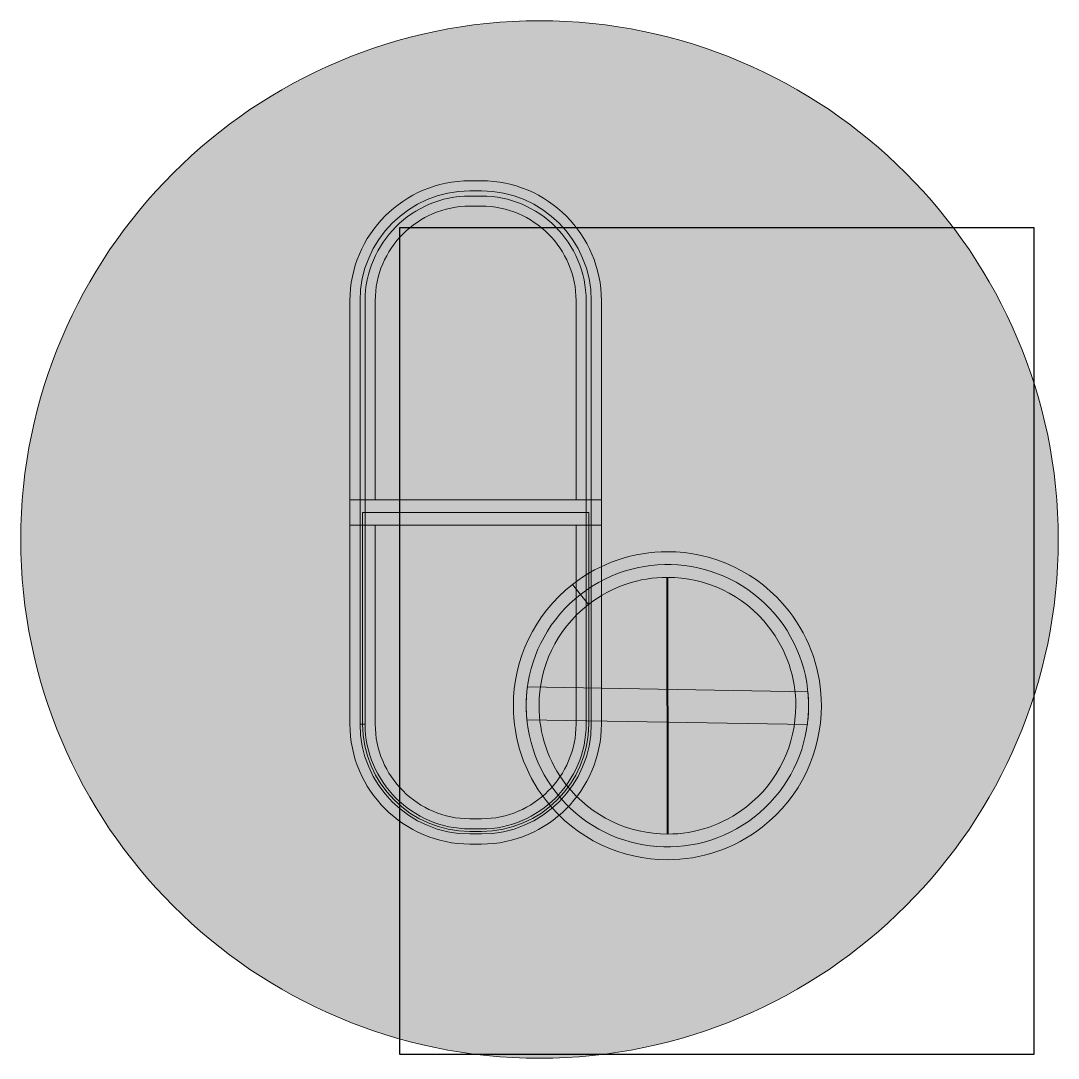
# Model space of a CAD drawing. Header units: inches. Extents: x -507 to 1392, y -754 to 68.
# Drawn here: x 1085.27 to 1112.36, y -187.17 to -160.07 of the extents above; entities that cross this region are included whole.
import ezdxf

# ---------------------------------------------------------------- set-up
doc = ezdxf.new("R2010")
doc.units = ezdxf.units.IN
doc.header["$MEASUREMENT"] = 0
doc.layers.add('back', color=7, linetype='Continuous')
picture_1 = doc.add_image_def('image43.png', size_in_pixel=(69, 90))

# ---------------------------------------------------------------- blocks, each defined once
blk = doc.blocks.new('block 111')
at = {"layer": 'back', "true_color": 0x545554}
h = blk.add_hatch(color=251, dxfattribs=at)
edge = h.paths.add_edge_path()
edge.add_spline(control_points=[(1098.817, -160.072), (1098.817, -160.072), (1098.818, -160.072), (1098.818, -160.072), (1106.268, -160.072), (1112.365, -166.168), (1112.365, -173.619), (1112.365, -173.619), (1112.365, -173.62), (1112.365, -173.62), (1112.365, -181.071), (1106.268, -187.167), (1098.817, -187.167), (1098.817, -187.167), (1098.817, -187.167), (1098.817, -187.167), (1091.366, -187.167), (1085.27, -181.071), (1085.27, -173.62), (1085.27, -173.62), (1085.27, -173.619), (1085.27, -173.619), (1085.27, -166.168), (1091.366, -160.072), (1098.817, -160.072)], knot_values=[0, 0, 0, 0, 1, 1, 1, 2, 2, 2, 3, 3, 3, 4, 4, 4, 5, 5, 5, 6, 6, 6, 7, 7, 7, 8, 8, 8, 8], degree=3, periodic=1)
at = {"layer": 'back', "true_color": 0x000000}
h = blk.add_hatch(color=18, dxfattribs=at)
edge = h.paths.add_edge_path()
edge.add_spline(control_points=[(1094.527, -172.582), (1094.527, -172.582), (1099.773, -172.582), (1099.773, -172.582), (1099.773, -172.582), (1099.773, -167.384), (1099.773, -167.384), (1099.773, -166.704), (1099.495, -166.086), (1099.047, -165.639), (1098.599, -165.191), (1097.981, -164.913), (1097.302, -164.913), (1097.302, -164.913), (1096.998, -164.913), (1096.998, -164.913), (1096.319, -164.913), (1095.702, -165.191), (1095.253, -165.639), (1094.805, -166.086), (1094.527, -166.704), (1094.527, -167.384), (1094.527, -167.384), (1094.527, -172.582), (1094.527, -172.582), (1094.527, -172.582), (1094.527, -172.582), (1094.527, -172.582)], knot_values=[0, 0, 0, 0, 1, 1, 1, 2, 2, 2, 3, 3, 3, 4, 4, 4, 5, 5, 5, 6, 6, 6, 7, 7, 7, 8, 8, 8, 9, 9, 9, 9], degree=3, periodic=1)
edge = h.paths.add_edge_path()
edge.add_spline(control_points=[(1100.104, -173.243), (1100.104, -173.243), (1094.197, -173.243), (1094.197, -173.243), (1094.197, -173.243), (1093.866, -173.243), (1093.866, -173.243), (1093.866, -173.243), (1093.866, -172.913), (1093.866, -172.913), (1093.866, -172.913), (1093.866, -167.384), (1093.866, -167.384), (1093.866, -166.522), (1094.218, -165.739), (1094.786, -165.171), (1095.354, -164.604), (1096.137, -164.252), (1096.998, -164.252), (1096.998, -164.252), (1097.302, -164.252), (1097.302, -164.252), (1098.163, -164.252), (1098.946, -164.604), (1099.514, -165.171), (1100.082, -165.739), (1100.434, -166.522), (1100.434, -167.384), (1100.434, -167.384), (1100.434, -172.913), (1100.434, -172.913), (1100.434, -172.913), (1100.434, -173.243), (1100.434, -173.243), (1100.434, -173.243), (1100.104, -173.243), (1100.104, -173.243)], knot_values=[0, 0, 0, 0, 1, 1, 1, 2, 2, 2, 3, 3, 3, 4, 4, 4, 5, 5, 5, 6, 6, 6, 7, 7, 7, 8, 8, 8, 9, 9, 9, 10, 10, 10, 11, 11, 11, 12, 12, 12, 12], degree=3, periodic=1)
at = {"layer": 'back', "true_color": 0xdd2326}
h = blk.add_hatch(color=242, dxfattribs=at)
edge = h.paths.add_edge_path()
edge.add_spline(control_points=[(1094.197, -178.441), (1094.197, -178.441), (1094.263, -178.441), (1094.263, -178.441), (1094.263, -178.441), (1094.263, -167.384), (1094.263, -167.384), (1094.263, -166.632), (1094.571, -165.948), (1095.067, -165.452), (1095.563, -164.957), (1096.247, -164.649), (1096.998, -164.649), (1096.998, -164.649), (1097.302, -164.649), (1097.302, -164.649), (1098.054, -164.649), (1098.737, -164.956), (1099.233, -165.452), (1099.729, -165.948), (1100.037, -166.632), (1100.037, -167.384), (1100.037, -167.384), (1100.037, -178.441), (1100.037, -178.441), (1100.037, -179.193), (1099.729, -179.877), (1099.233, -180.373), (1098.737, -180.869), (1098.054, -181.177), (1097.302, -181.177), (1097.302, -181.177), (1096.998, -181.176), (1096.998, -181.176), (1096.247, -181.177), (1095.563, -180.869), (1095.067, -180.373), (1094.571, -179.877), (1094.263, -179.193), (1094.263, -178.441), (1094.263, -178.441), (1094.197, -178.441), (1094.197, -178.441), (1094.197, -178.441), (1094.13, -178.441), (1094.13, -178.441), (1094.13, -180.02), (1095.42, -181.31), (1096.998, -181.31), (1096.998, -181.31), (1097.302, -181.31), (1097.302, -181.31), (1098.88, -181.31), (1100.17, -180.02), (1100.17, -178.441), (1100.17, -178.441), (1100.17, -167.384), (1100.17, -167.384), (1100.17, -165.805), (1098.88, -164.516), (1097.302, -164.515), (1097.302, -164.515), (1096.998, -164.515), (1096.998, -164.515), (1095.42, -164.515), (1094.13, -165.805), (1094.13, -167.384), (1094.13, -167.384), (1094.13, -178.441), (1094.13, -178.441), (1094.13, -178.441), (1094.197, -178.441), (1094.197, -178.441)], knot_values=[0, 0, 0, 0, 1, 1, 1, 2, 2, 2, 3, 3, 3, 4, 4, 4, 5, 5, 5, 6, 6, 6, 7, 7, 7, 8, 8, 8, 9, 9, 9, 10, 10, 10, 11, 11, 11, 12, 12, 12, 13, 13, 13, 14, 14, 14, 15, 15, 15, 16, 16, 16, 17, 17, 17, 18, 18, 18, 19, 19, 19, 20, 20, 20, 21, 21, 21, 22, 22, 22, 23, 23, 23, 24, 24, 24, 24], degree=3, periodic=1)
at = {"layer": 'back', "true_color": 0x000000}
h = blk.add_hatch(color=18, dxfattribs=at)
edge = h.paths.add_edge_path()
edge.add_spline(control_points=[(1099.773, -173.243), (1099.773, -173.243), (1094.527, -173.243), (1094.527, -173.243), (1094.527, -173.243), (1094.527, -178.441), (1094.527, -178.441), (1094.527, -179.121), (1094.805, -179.738), (1095.253, -180.186), (1095.702, -180.635), (1096.319, -180.913), (1096.998, -180.913), (1096.998, -180.913), (1097.302, -180.913), (1097.302, -180.913), (1097.981, -180.913), (1098.599, -180.635), (1099.047, -180.187), (1099.495, -179.739), (1099.773, -179.121), (1099.773, -178.441), (1099.773, -178.441), (1099.773, -173.243), (1099.773, -173.243), (1099.773, -173.243), (1099.773, -173.243), (1099.773, -173.243)], knot_values=[0, 0, 0, 0, 1, 1, 1, 2, 2, 2, 3, 3, 3, 4, 4, 4, 5, 5, 5, 6, 6, 6, 7, 7, 7, 8, 8, 8, 9, 9, 9, 9], degree=3, periodic=1)
edge = h.paths.add_edge_path()
edge.add_spline(control_points=[(1094.197, -172.582), (1094.197, -172.582), (1100.104, -172.582), (1100.104, -172.582), (1100.104, -172.582), (1100.434, -172.582), (1100.434, -172.582), (1100.434, -172.582), (1100.434, -172.913), (1100.434, -172.913), (1100.434, -172.913), (1100.434, -178.441), (1100.434, -178.441), (1100.434, -179.303), (1100.081, -180.086), (1099.514, -180.654), (1098.947, -181.221), (1098.163, -181.574), (1097.302, -181.574), (1097.302, -181.574), (1096.998, -181.574), (1096.998, -181.574), (1096.137, -181.574), (1095.354, -181.221), (1094.786, -180.654), (1094.218, -180.086), (1093.866, -179.303), (1093.866, -178.441), (1093.866, -178.441), (1093.866, -172.913), (1093.866, -172.913), (1093.866, -172.913), (1093.866, -172.582), (1093.866, -172.582), (1093.866, -172.582), (1094.197, -172.582), (1094.197, -172.582)], knot_values=[0, 0, 0, 0, 1, 1, 1, 2, 2, 2, 3, 3, 3, 4, 4, 4, 5, 5, 5, 6, 6, 6, 7, 7, 7, 8, 8, 8, 9, 9, 9, 10, 10, 10, 11, 11, 11, 12, 12, 12, 12], degree=3, periodic=1)
h = blk.add_hatch(color=18, dxfattribs=at)
edge = h.paths.add_edge_path()
edge.add_spline(control_points=[(1100.104, -172.913), (1100.104, -172.913), (1094.197, -172.913), (1094.197, -172.913), (1094.197, -172.913), (1094.197, -178.441), (1094.197, -178.441), (1094.197, -179.982), (1095.457, -181.243), (1096.998, -181.243), (1096.998, -181.243), (1097.302, -181.243), (1097.302, -181.243), (1098.843, -181.243), (1100.104, -179.982), (1100.104, -178.441), (1100.104, -178.441), (1100.104, -172.913), (1100.104, -172.913)], knot_values=[0, 0, 0, 0, 1, 1, 1, 2, 2, 2, 3, 3, 3, 4, 4, 4, 5, 5, 5, 6, 6, 6, 6], degree=3, periodic=1)
at = {"layer": 'back', "true_color": 0x545554}
h = blk.add_hatch(color=251, dxfattribs=at)
edge = h.paths.add_edge_path()
edge.add_spline(control_points=[(1099.888, -175.055), (1098.283, -176.308), (1097.998, -178.625), (1099.252, -180.23), (1100.505, -181.835), (1102.822, -182.12), (1104.427, -180.867), (1106.032, -179.613), (1106.317, -177.296), (1105.064, -175.69), (1103.81, -174.086), (1101.493, -173.801), (1099.888, -175.055)], knot_values=[0, 0, 0, 0, 1, 1, 1, 2, 2, 2, 3, 3, 3, 4, 4, 4, 4], degree=3, periodic=1)
at = {"layer": 'back', "true_color": 0x000000}
h = blk.add_hatch(color=18, dxfattribs=at)
edge = h.paths.add_edge_path()
edge.add_spline(control_points=[(1099.888, -175.055), (1099.888, -175.055), (1099.682, -174.791), (1099.682, -174.791), (1098.667, -175.583), (1098.135, -176.768), (1098.135, -177.963), (1098.135, -178.828), (1098.414, -179.702), (1098.988, -180.436), (1099.781, -181.451), (1100.966, -181.983), (1102.16, -181.983), (1103.026, -181.983), (1103.899, -181.704), (1104.634, -181.13), (1105.649, -180.338), (1106.181, -179.153), (1106.18, -177.958), (1106.18, -177.093), (1105.901, -176.219), (1105.327, -175.485), (1104.535, -174.47), (1103.35, -173.938), (1102.155, -173.938), (1101.29, -173.938), (1100.416, -174.217), (1099.682, -174.791), (1099.682, -174.791), (1099.888, -175.055), (1099.888, -175.055), (1099.888, -175.055), (1100.094, -175.318), (1100.094, -175.318), (1100.708, -174.839), (1101.433, -174.608), (1102.155, -174.608), (1103.153, -174.608), (1104.138, -175.05), (1104.8, -175.897), (1105.279, -176.511), (1105.51, -177.236), (1105.51, -177.958), (1105.51, -178.956), (1105.068, -179.941), (1104.221, -180.602), (1103.608, -181.082), (1102.882, -181.313), (1102.16, -181.313), (1101.162, -181.313), (1100.177, -180.871), (1099.516, -180.024), (1099.036, -179.41), (1098.805, -178.685), (1098.805, -177.963), (1098.805, -176.965), (1099.247, -175.98), (1100.094, -175.318), (1100.094, -175.318), (1099.888, -175.055), (1099.888, -175.055)], knot_values=[0, 0, 0, 0, 1, 1, 1, 2, 2, 2, 3, 3, 3, 4, 4, 4, 5, 5, 5, 6, 6, 6, 7, 7, 7, 8, 8, 8, 9, 9, 9, 10, 10, 10, 11, 11, 11, 12, 12, 12, 13, 13, 13, 14, 14, 14, 15, 15, 15, 16, 16, 16, 17, 17, 17, 18, 18, 18, 19, 19, 19, 20, 20, 20, 20], degree=3, periodic=1)
h = blk.add_hatch(color=18, dxfattribs=at)
edge = h.paths.add_edge_path()
edge.add_spline(control_points=[(1098.489, -178.328), (1098.489, -178.328), (1105.812, -178.451), (1105.812, -178.451), (1105.831, -178.311), (1105.842, -178.168), (1105.844, -178.023), (1105.847, -177.878), (1105.841, -177.735), (1105.827, -177.594), (1105.827, -177.594), (1098.503, -177.47), (1098.503, -177.47), (1098.484, -177.61), (1098.473, -177.753), (1098.471, -177.898), (1098.468, -178.043), (1098.475, -178.187), (1098.489, -178.328)], knot_values=[0, 0, 0, 0, 1, 1, 1, 2, 2, 2, 3, 3, 3, 4, 4, 4, 5, 5, 5, 6, 6, 6, 6], degree=3, periodic=1)
at = {"layer": 'back', "color": 18, "lineweight": 40, "true_color": 0x000000}
blk.add_lwpolyline([(1102.155, -174.608), (1102.16, -181.313)], dxfattribs=at)
at = {"layer": 'back', "lineweight": 0}
for points, knots in [([(1098.817, -160.072), (1098.817, -160.072), (1098.818, -160.072), (1098.818, -160.072), (1106.268, -160.072), (1112.365, -166.168), (1112.365, -173.619), (1112.365, -173.619), (1112.365, -173.62), (1112.365, -173.62), (1112.365, -181.071), (1106.268, -187.167), (1098.817, -187.167), (1098.817, -187.167), (1098.817, -187.167), (1098.817, -187.167), (1091.366, -187.167), (1085.27, -181.071), (1085.27, -173.62), (1085.27, -173.62), (1085.27, -173.619), (1085.27, -173.619), (1085.27, -166.168), (1091.366, -160.072), (1098.817, -160.072)], [0, 0, 0, 0, 1, 1, 1, 2, 2, 2, 3, 3, 3, 4, 4, 4, 5, 5, 5, 6, 6, 6, 7, 7, 7, 8, 8, 8, 8]), ([(1100.104, -173.243), (1100.104, -173.243), (1094.197, -173.243), (1094.197, -173.243), (1094.197, -173.243), (1093.866, -173.243), (1093.866, -173.243), (1093.866, -173.243), (1093.866, -172.913), (1093.866, -172.913), (1093.866, -172.913), (1093.866, -167.384), (1093.866, -167.384), (1093.866, -166.522), (1094.218, -165.739), (1094.786, -165.171), (1095.354, -164.604), (1096.137, -164.252), (1096.998, -164.252), (1096.998, -164.252), (1097.302, -164.252), (1097.302, -164.252), (1098.163, -164.252), (1098.946, -164.604), (1099.514, -165.171), (1100.082, -165.739), (1100.434, -166.522), (1100.434, -167.384), (1100.434, -167.384), (1100.434, -172.913), (1100.434, -172.913), (1100.434, -172.913), (1100.434, -173.243), (1100.434, -173.243), (1100.434, -173.243), (1100.104, -173.243), (1100.104, -173.243)], [0, 0, 0, 0, 1, 1, 1, 2, 2, 2, 3, 3, 3, 4, 4, 4, 5, 5, 5, 6, 6, 6, 7, 7, 7, 8, 8, 8, 9, 9, 9, 10, 10, 10, 11, 11, 11, 12, 12, 12, 12]), ([(1094.197, -178.441), (1094.197, -178.441), (1094.263, -178.441), (1094.263, -178.441), (1094.263, -178.441), (1094.263, -167.384), (1094.263, -167.384), (1094.263, -166.632), (1094.571, -165.948), (1095.067, -165.452), (1095.563, -164.957), (1096.247, -164.649), (1096.998, -164.649), (1096.998, -164.649), (1097.302, -164.649), (1097.302, -164.649), (1098.054, -164.649), (1098.737, -164.956), (1099.233, -165.452), (1099.729, -165.948), (1100.037, -166.632), (1100.037, -167.384), (1100.037, -167.384), (1100.037, -178.441), (1100.037, -178.441), (1100.037, -179.193), (1099.729, -179.877), (1099.233, -180.373), (1098.737, -180.869), (1098.054, -181.177), (1097.302, -181.177), (1097.302, -181.177), (1096.998, -181.176), (1096.998, -181.176), (1096.247, -181.177), (1095.563, -180.869), (1095.067, -180.373), (1094.571, -179.877), (1094.263, -179.193), (1094.263, -178.441), (1094.263, -178.441), (1094.197, -178.441), (1094.197, -178.441), (1094.197, -178.441), (1094.13, -178.441), (1094.13, -178.441), (1094.13, -180.02), (1095.42, -181.31), (1096.998, -181.31), (1096.998, -181.31), (1097.302, -181.31), (1097.302, -181.31), (1098.88, -181.31), (1100.17, -180.02), (1100.17, -178.441), (1100.17, -178.441), (1100.17, -167.384), (1100.17, -167.384), (1100.17, -165.805), (1098.88, -164.516), (1097.302, -164.515), (1097.302, -164.515), (1096.998, -164.515), (1096.998, -164.515), (1095.42, -164.515), (1094.13, -165.805), (1094.13, -167.384), (1094.13, -167.384), (1094.13, -178.441), (1094.13, -178.441), (1094.13, -178.441), (1094.197, -178.441), (1094.197, -178.441)], [0, 0, 0, 0, 1, 1, 1, 2, 2, 2, 3, 3, 3, 4, 4, 4, 5, 5, 5, 6, 6, 6, 7, 7, 7, 8, 8, 8, 9, 9, 9, 10, 10, 10, 11, 11, 11, 12, 12, 12, 13, 13, 13, 14, 14, 14, 15, 15, 15, 16, 16, 16, 17, 17, 17, 18, 18, 18, 19, 19, 19, 20, 20, 20, 21, 21, 21, 22, 22, 22, 23, 23, 23, 24, 24, 24, 24]), ([(1094.527, -172.582), (1094.527, -172.582), (1099.773, -172.582), (1099.773, -172.582), (1099.773, -172.582), (1099.773, -167.384), (1099.773, -167.384), (1099.773, -166.704), (1099.495, -166.086), (1099.047, -165.639), (1098.599, -165.191), (1097.981, -164.913), (1097.302, -164.913), (1097.302, -164.913), (1096.998, -164.913), (1096.998, -164.913), (1096.319, -164.913), (1095.702, -165.191), (1095.253, -165.639), (1094.805, -166.086), (1094.527, -166.704), (1094.527, -167.384), (1094.527, -167.384), (1094.527, -172.582), (1094.527, -172.582), (1094.527, -172.582), (1094.527, -172.582), (1094.527, -172.582)], [0, 0, 0, 0, 1, 1, 1, 2, 2, 2, 3, 3, 3, 4, 4, 4, 5, 5, 5, 6, 6, 6, 7, 7, 7, 8, 8, 8, 9, 9, 9, 9]), ([(1094.197, -172.582), (1094.197, -172.582), (1100.104, -172.582), (1100.104, -172.582), (1100.104, -172.582), (1100.434, -172.582), (1100.434, -172.582), (1100.434, -172.582), (1100.434, -172.913), (1100.434, -172.913), (1100.434, -172.913), (1100.434, -178.441), (1100.434, -178.441), (1100.434, -179.303), (1100.081, -180.086), (1099.514, -180.654), (1098.947, -181.221), (1098.163, -181.574), (1097.302, -181.574), (1097.302, -181.574), (1096.998, -181.574), (1096.998, -181.574), (1096.137, -181.574), (1095.354, -181.221), (1094.786, -180.654), (1094.218, -180.086), (1093.866, -179.303), (1093.866, -178.441), (1093.866, -178.441), (1093.866, -172.913), (1093.866, -172.913), (1093.866, -172.913), (1093.866, -172.582), (1093.866, -172.582), (1093.866, -172.582), (1094.197, -172.582), (1094.197, -172.582)], [0, 0, 0, 0, 1, 1, 1, 2, 2, 2, 3, 3, 3, 4, 4, 4, 5, 5, 5, 6, 6, 6, 7, 7, 7, 8, 8, 8, 9, 9, 9, 10, 10, 10, 11, 11, 11, 12, 12, 12, 12]), ([(1100.104, -172.913), (1100.104, -172.913), (1094.197, -172.913), (1094.197, -172.913), (1094.197, -172.913), (1094.197, -178.441), (1094.197, -178.441), (1094.197, -179.982), (1095.457, -181.243), (1096.998, -181.243), (1096.998, -181.243), (1097.302, -181.243), (1097.302, -181.243), (1098.843, -181.243), (1100.104, -179.982), (1100.104, -178.441), (1100.104, -178.441), (1100.104, -172.913), (1100.104, -172.913)], [0, 0, 0, 0, 1, 1, 1, 2, 2, 2, 3, 3, 3, 4, 4, 4, 5, 5, 5, 6, 6, 6, 6]), ([(1099.773, -173.243), (1099.773, -173.243), (1094.527, -173.243), (1094.527, -173.243), (1094.527, -173.243), (1094.527, -178.441), (1094.527, -178.441), (1094.527, -179.121), (1094.805, -179.738), (1095.253, -180.186), (1095.702, -180.635), (1096.319, -180.913), (1096.998, -180.913), (1096.998, -180.913), (1097.302, -180.913), (1097.302, -180.913), (1097.981, -180.913), (1098.599, -180.635), (1099.047, -180.187), (1099.495, -179.739), (1099.773, -179.121), (1099.773, -178.441), (1099.773, -178.441), (1099.773, -173.243), (1099.773, -173.243), (1099.773, -173.243), (1099.773, -173.243), (1099.773, -173.243)], [0, 0, 0, 0, 1, 1, 1, 2, 2, 2, 3, 3, 3, 4, 4, 4, 5, 5, 5, 6, 6, 6, 7, 7, 7, 8, 8, 8, 9, 9, 9, 9]), ([(1099.888, -175.055), (1098.283, -176.308), (1097.998, -178.625), (1099.252, -180.23), (1100.505, -181.835), (1102.822, -182.12), (1104.427, -180.867), (1106.032, -179.613), (1106.317, -177.296), (1105.064, -175.69), (1103.81, -174.086), (1101.493, -173.801), (1099.888, -175.055)], [0, 0, 0, 0, 1, 1, 1, 2, 2, 2, 3, 3, 3, 4, 4, 4, 4]), ([(1099.888, -175.055), (1099.888, -175.055), (1099.682, -174.791), (1099.682, -174.791), (1098.667, -175.583), (1098.135, -176.768), (1098.135, -177.963), (1098.135, -178.828), (1098.414, -179.702), (1098.988, -180.436), (1099.781, -181.451), (1100.966, -181.983), (1102.16, -181.983), (1103.026, -181.983), (1103.899, -181.704), (1104.634, -181.13), (1105.649, -180.338), (1106.181, -179.153), (1106.18, -177.958), (1106.18, -177.093), (1105.901, -176.219), (1105.327, -175.485), (1104.535, -174.47), (1103.35, -173.938), (1102.155, -173.938), (1101.29, -173.938), (1100.416, -174.217), (1099.682, -174.791), (1099.682, -174.791), (1099.888, -175.055), (1099.888, -175.055), (1099.888, -175.055), (1100.094, -175.318), (1100.094, -175.318), (1100.708, -174.839), (1101.433, -174.608), (1102.155, -174.608), (1103.153, -174.608), (1104.138, -175.05), (1104.8, -175.897), (1105.279, -176.511), (1105.51, -177.236), (1105.51, -177.958), (1105.51, -178.956), (1105.068, -179.941), (1104.221, -180.602), (1103.608, -181.082), (1102.882, -181.313), (1102.16, -181.313), (1101.162, -181.313), (1100.177, -180.871), (1099.516, -180.024), (1099.036, -179.41), (1098.805, -178.685), (1098.805, -177.963), (1098.805, -176.965), (1099.247, -175.98), (1100.094, -175.318), (1100.094, -175.318), (1099.888, -175.055), (1099.888, -175.055)], [0, 0, 0, 0, 1, 1, 1, 2, 2, 2, 3, 3, 3, 4, 4, 4, 5, 5, 5, 6, 6, 6, 7, 7, 7, 8, 8, 8, 9, 9, 9, 10, 10, 10, 11, 11, 11, 12, 12, 12, 13, 13, 13, 14, 14, 14, 15, 15, 15, 16, 16, 16, 17, 17, 17, 18, 18, 18, 19, 19, 19, 20, 20, 20, 20]), ([(1098.489, -178.328), (1098.489, -178.328), (1105.812, -178.451), (1105.812, -178.451), (1105.831, -178.311), (1105.842, -178.168), (1105.844, -178.023), (1105.847, -177.878), (1105.841, -177.735), (1105.827, -177.594), (1105.827, -177.594), (1098.503, -177.47), (1098.503, -177.47), (1098.484, -177.61), (1098.473, -177.753), (1098.471, -177.898), (1098.468, -178.043), (1098.475, -178.187), (1098.489, -178.328)], [0, 0, 0, 0, 1, 1, 1, 2, 2, 2, 3, 3, 3, 4, 4, 4, 5, 5, 5, 6, 6, 6, 6])]:
    blk.add_open_spline(points, degree=3, knots=knots, dxfattribs=at)
at = {"layer": 'back'}
image = blk.add_image(picture_1, insert=(1095.168, -187.07), size_in_units=(16.56, 21.6), dxfattribs=at)
blk = doc.blocks.new('block 98')
at = {"layer": 'back'}
blk.add_blockref('block 111', (0, 0), dxfattribs=at)

msp = doc.modelspace()

# ---------------------------------------------------------------- block references
at = {"layer": 'back'}
msp.add_blockref('block 98', (0, 0), dxfattribs=at)

doc.saveas('drawing.dxf')
